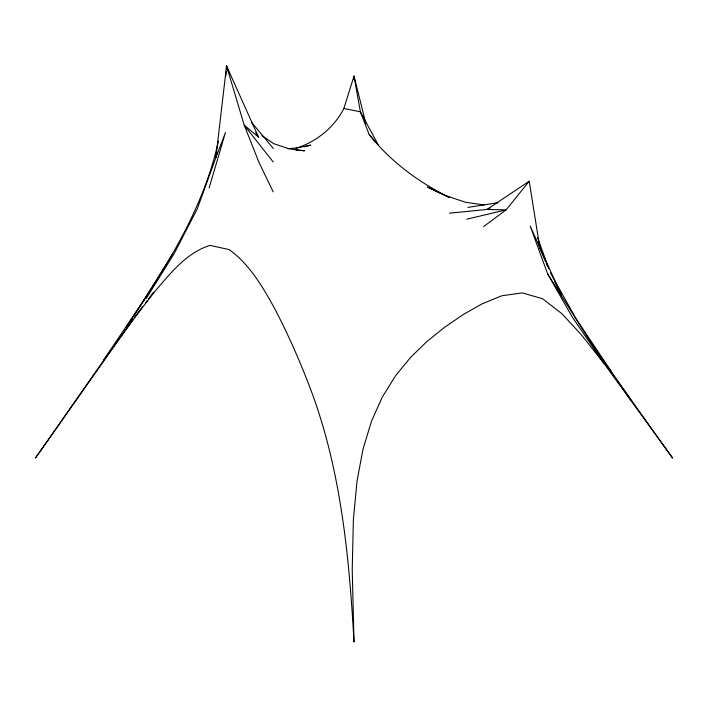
<?xml version="1.0" encoding="UTF-8"?>
<svg xmlns="http://www.w3.org/2000/svg" width="708" height="708" viewBox="0 0 708 708"><rect width="100%" height="100%" fill="white"/><g stroke="black" fill="none" stroke-linecap="round" stroke-linejoin="round"><path stroke-width="1.06" d="M225.941 75.862L226.215 71.473M226.356 69.278L226.56 65.977L258.509 137.078L244.216 125.174L226.56 65.977L215.896 157.521L197.231 208.975L174.195 253.508L146.193 298.528M353.54 79.331L354 76.057L365.903 123.696M217.064 152.149L215.896 157.521L225.463 132.52L209.108 188.045M218.4 141.14C203.444 209.851 164.557 269.562 126.139 327.308L158.902 277.049M343.876 108.501L354 76.057L360.381 111.802L369.195 134.591L378.231 144.866L360.381 111.802L343.876 108.501C333.937 127.856 316.14 141.883 295.572 148.503M172.398 254.322L142.804 301.909L103.784 359.744M133.104 319.379L35.4 458.076C75.243 401.923 113.183 344.327 155.84 290.236C171.256 272.5 186.691 252.632 210.046 245.402L229.073 249.561C249.278 264.066 261.987 285.767 273.872 307.095C286.997 331.964 298.44 357.673 308.546 383.904C340.592 466.05 349.106 554.7 354 642.023L352.221 569.586L353.363 519.999L356.982 481.413L363 449.191L371.435 421.375L382.285 397.091L395.418 375.913L410.49 357.496L427.03 341.424L444.624 327.255L462.97 314.706L481.989 303.9L501.795 295.776L522.371 292.891L542.611 298.767L561.816 313.617L581.613 335.079L603.897 363.275L672.6 458.076L611.402 372.231M134.396 317.591L142.308 307.015M145.636 302.643L146.972 300.891M148.299 299.148L153.636 292.147M545.302 261.075L539.912 248.393L529.23 181.221L506.14 209.851L483.599 226.595M529.23 181.221L486.989 209.453L449.536 213.17M489.954 208.267L486.989 209.453L506.14 209.851L466.776 219.197M304.387 146.804L310.803 145.122L296.13 148.034L287.572 148.636M494.804 203.612L496.954 203.205M467.97 207.409L498.043 202.665M296.033 150.167L304.529 150.786L289.289 148.901L273.757 143.697L261.987 135.626M484.122 204.966L465.386 202.214L445.828 195.665L427.473 187.071L448.872 197.382M449.076 197.231C418.437 182.16 390.515 161.459 369.195 134.591M251.721 122.573L273.306 148.415M273.217 161.982L244.216 125.174L258.88 162.141L273.173 191.859M606.358 365.195L610.137 370.47M631.802 401.215L590.72 342.353L547.638 273.872L530.186 226.073L561.356 295.147L554.656 281.536M603.897 363.275L572.25 317.007L547.638 273.872M611.075 371.222L575.657 318.069L550.399 272.775M255.703 132.538L258.509 137.078M546.134 263.031L547.373 265.96M226.56 65.977L228.799 72.189M537.549 237.534L548.744 268.695M538.319 243.101L539.912 248.393"/></g></svg>
